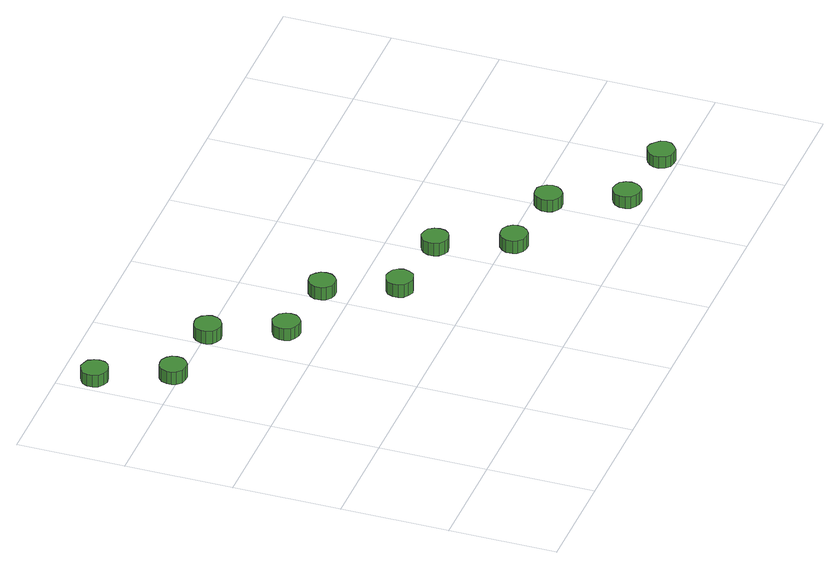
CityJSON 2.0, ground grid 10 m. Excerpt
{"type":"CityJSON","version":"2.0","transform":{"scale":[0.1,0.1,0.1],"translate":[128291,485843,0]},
"CityObjects":{
"tree1":{"type":"SolitaryVegetationObject","attributes":{"function":"something"},"geometry":[{"type":"MultiSurface","lod":"1","boundaries":[[[0,1,2,3,4,5,6,7,8,9,10,11,12,13,14]],[[15,16,17,18,19,20,21,22,23,24,25,26,27,28,29]],[[0,29,28,1]],[[1,28,27,2]],[[2,27,26,3]],[[3,26,25,4]],[[4,25,24,5]],[[5,24,23,6]],[[6,23,22,7]],[[7,22,21,8]],[[8,21,20,9]],[[9,20,19,10]],[[10,19,18,11]],[[11,18,17,12]],[[12,17,16,13]],[[13,16,15,14]],[[14,15,29,0]]]}]},
"tree2":{"type":"SolitaryVegetationObject","attributes":{"function":"something"},"geometry":[{"type":"MultiSurface","lod":"1","boundaries":[[[30,31,32,33,34,35,36,37,38,39,40,41,42,43,44]],[[45,46,47,48,49,50,51,52,53,54,55,56,57,58,59]],[[30,59,58,31]],[[31,58,57,32]],[[32,57,56,33]],[[33,56,55,34]],[[34,55,54,35]],[[35,54,53,36]],[[36,53,52,37]],[[37,52,51,38]],[[38,51,50,39]],[[39,50,49,40]],[[40,49,48,41]],[[41,48,47,42]],[[42,47,46,43]],[[43,46,45,44]],[[44,45,59,30]]]}]},
"tree3":{"type":"SolitaryVegetationObject","attributes":{"function":"something"},"geometry":[{"type":"MultiSurface","lod":"1","boundaries":[[[60,61,62,63,64,65,66,67,68,69,70,71,72,73,74]],[[75,76,77,78,79,80,81,82,83,84,85,86,87,88,89]],[[60,89,88,61]],[[61,88,87,62]],[[62,87,86,63]],[[63,86,85,64]],[[64,85,84,65]],[[65,84,83,66]],[[66,83,82,67]],[[67,82,81,68]],[[68,81,80,69]],[[69,80,79,70]],[[70,79,78,71]],[[71,78,77,72]],[[72,77,76,73]],[[73,76,75,74]],[[74,75,89,60]]]}]},
"tree4":{"type":"SolitaryVegetationObject","attributes":{"function":"something"},"geometry":[{"type":"MultiSurface","lod":"1","boundaries":[[[90,91,92,93,94,95,96,97,98,99,100,101,102,103,104]],[[105,106,107,108,109,110,111,112,113,114,115,116,117,118,119]],[[90,119,118,91]],[[91,118,117,92]],[[92,117,116,93]],[[93,116,115,94]],[[94,115,114,95]],[[95,114,113,96]],[[96,113,112,97]],[[97,112,111,98]],[[98,111,110,99]],[[99,110,109,100]],[[100,109,108,101]],[[101,108,107,102]],[[102,107,106,103]],[[103,106,105,104]],[[104,105,119,90]]]}]},
"tree5":{"type":"SolitaryVegetationObject","attributes":{"function":"something"},"geometry":[{"type":"MultiSurface","lod":"1","boundaries":[[[120,121,122,123,124,125,126,127,128,129,130,131,132,133,134]],[[135,136,137,138,139,140,141,142,143,144,145,146,147,148,149]],[[120,149,148,121]],[[121,148,147,122]],[[122,147,146,123]],[[123,146,145,124]],[[124,145,144,125]],[[125,144,143,126]],[[126,143,142,127]],[[127,142,141,128]],[[128,141,140,129]],[[129,140,139,130]],[[130,139,138,131]],[[131,138,137,132]],[[132,137,136,133]],[[133,136,135,134]],[[134,135,149,120]]]}]},
"tree6":{"type":"SolitaryVegetationObject","attributes":{"function":"something"},"geometry":[{"type":"MultiSurface","lod":"1","boundaries":[[[150,151,152,153,154,155,156,157,158,159,160,161,162,163,164]],[[165,166,167,168,169,170,171,172,173,174,175,176,177,178,179]],[[150,179,178,151]],[[151,178,177,152]],[[152,177,176,153]],[[153,176,175,154]],[[154,175,174,155]],[[155,174,173,156]],[[156,173,172,157]],[[157,172,171,158]],[[158,171,170,159]],[[159,170,169,160]],[[160,169,168,161]],[[161,168,167,162]],[[162,167,166,163]],[[163,166,165,164]],[[164,165,179,150]]]}]},
"tree7":{"type":"SolitaryVegetationObject","attributes":{"function":"something"},"geometry":[{"type":"MultiSurface","lod":"1","boundaries":[[[180,181,182,183,184,185,186,187,188,189,190,191,192,193,194]],[[195,196,197,198,199,200,201,202,203,204,205,206,207,208,209]],[[180,209,208,181]],[[181,208,207,182]],[[182,207,206,183]],[[183,206,205,184]],[[184,205,204,185]],[[185,204,203,186]],[[186,203,202,187]],[[187,202,201,188]],[[188,201,200,189]],[[189,200,199,190]],[[190,199,198,191]],[[191,198,197,192]],[[192,197,196,193]],[[193,196,195,194]],[[194,195,209,180]]]}]},
"tree8":{"type":"SolitaryVegetationObject","attributes":{"function":"something"},"geometry":[{"type":"MultiSurface","lod":"1","boundaries":[[[210,211,212,213,214,215,216,217,218,219,220,221,222,223,224]],[[225,226,227,228,229,230,231,232,233,234,235,236,237,238,239]],[[210,239,238,211]],[[211,238,237,212]],[[212,237,236,213]],[[213,236,235,214]],[[214,235,234,215]],[[215,234,233,216]],[[216,233,232,217]],[[217,232,231,218]],[[218,231,230,219]],[[219,230,229,220]],[[220,229,228,221]],[[221,228,227,222]],[[222,227,226,223]],[[223,226,225,224]],[[224,225,239,210]]]}]},
"tree9":{"type":"SolitaryVegetationObject","attributes":{"function":"something"},"geometry":[{"type":"MultiSurface","lod":"1","boundaries":[[[240,241,242,243,244,245,246,247,248,249,250,251,252,253,254]],[[255,256,257,258,259,260,261,262,263,264,265,266,267,268,269]],[[240,269,268,241]],[[241,268,267,242]],[[242,267,266,243]],[[243,266,265,244]],[[244,265,264,245]],[[245,264,263,246]],[[246,263,262,247]],[[247,262,261,248]],[[248,261,260,249]],[[249,260,259,250]],[[250,259,258,251]],[[251,258,257,252]],[[252,257,256,253]],[[253,256,255,254]],[[254,255,269,240]]]}]},
"tree10":{"type":"SolitaryVegetationObject","attributes":{"function":"something"},"geometry":[{"type":"MultiSurface","lod":"1","boundaries":[[[270,271,272,273,274,275,276,277,278,279,280,281,282,283,284]],[[285,286,287,288,289,290,291,292,293,294,295,296,297,298,299]],[[270,299,298,271]],[[271,298,297,272]],[[272,297,296,273]],[[273,296,295,274]],[[274,295,294,275]],[[275,294,293,276]],[[276,293,292,277]],[[277,292,291,278]],[[278,291,290,279]],[[279,290,289,280]],[[280,289,288,281]],[[281,288,287,282]],[[282,287,286,283]],[[283,286,285,284]],[[284,285,299,270]]]}]},
"tree11":{"type":"SolitaryVegetationObject","attributes":{"function":"something"},"geometry":[{"type":"MultiSurface","lod":"1","boundaries":[[[300,301,302,303,304,305,306,307,308,309,310,311,312,313,314]],[[315,316,317,318,319,320,321,322,323,324,325,326,327,328,329]],[[300,329,328,301]],[[301,328,327,302]],[[302,327,326,303]],[[303,326,325,304]],[[304,325,324,305]],[[305,324,323,306]],[[306,323,322,307]],[[307,322,321,308]],[[308,321,320,309]],[[309,320,319,310]],[[310,319,318,311]],[[311,318,317,312]],[[312,317,316,313]],[[313,316,315,314]],[[314,315,329,300]]]}]}
},
"vertices":[
[27,368,21],[26,373,21],[23,378,21],[18,380,21],[13,381,21],[8,379,21],[4,376,21],[2,371,21],[2,366,21],[4,361,21],[8,358,21],[13,356,21],[18,357,21],[23,359,21],[26,363,21],[26,363,9],[23,359,9],[18,357,9],[13,356,9],[8,358,9],[4,361,9],[2,366,9],[2,371,9],[4,376,9],[8,379,9],[13,381,9],[18,380,9],[23,378,9],[26,373,9],[27,368,9],
[56,306,20],[55,311,20],[52,315,20],[47,318,20],[42,318,20],[37,317,20],[33,313,20],[31,308,20],[31,303,20],[33,299,20],[37,295,20],[42,294,20],[47,294,20],[52,297,20],[55,301,20],[55,301,7],[52,297,7],[47,294,7],[42,294,7],[37,295,7],[33,299,7],[31,303,7],[31,308,7],[33,313,7],[37,317,7],[42,318,7],[47,318,7],[52,315,7],[55,311,7],[56,306,7],
[124,298,21],[123,303,21],[120,307,21],[115,310,21],[110,310,21],[105,309,21],[101,305,21],[99,300,21],[99,295,21],[101,290,21],[105,287,21],[110,285,21],[115,286,21],[120,289,21],[123,293,21],[123,293,8],[120,289,8],[115,286,8],[110,285,8],[105,287,8],[101,290,8],[99,295,8],[99,300,8],[101,305,8],[105,309,8],[110,310,8],[115,310,8],[120,307,8],[123,303,8],[124,298,8],
[153,235,19],[152,240,19],[149,245,19],[144,247,19],[139,248,19],[134,246,19],[130,243,19],[128,238,19],[128,233,19],[130,228,19],[134,225,19],[139,223,19],[144,223,19],[149,226,19],[152,230,19],[152,230,7],[149,226,7],[144,223,7],[139,223,7],[134,225,7],[130,228,7],[128,233,7],[128,238,7],[130,243,7],[134,246,7],[139,248,7],[144,247,7],[149,245,7],[152,240,7],[153,235,7],
[220,226,21],[219,231,21],[216,235,21],[212,238,21],[206,238,21],[202,237,21],[198,233,21],[196,229,21],[196,223,21],[198,219,21],[202,215,21],[206,214,21],[212,214,21],[216,217,21],[219,221,21],[219,221,8],[216,217,8],[212,214,8],[206,214,8],[202,215,8],[198,219,8],[196,223,8],[196,229,8],[198,233,8],[202,237,8],[206,238,8],[212,238,8],[216,235,8],[219,231,8],[220,226,8],
[250,165,19],[249,170,19],[246,174,19],[241,176,19],[236,177,19],[231,175,19],[227,172,19],[225,167,19],[225,162,19],[227,157,19],[231,154,19],[236,152,19],[241,153,19],[246,155,19],[249,160,19],[249,160,6],[246,155,6],[241,153,6],[236,152,6],[231,154,6],[227,157,6],[225,162,6],[225,167,6],[227,172,6],[231,175,6],[236,177,6],[241,176,6],[246,174,6],[249,170,6],[250,165,6],
[317,155,21],[316,160,21],[313,165,21],[309,167,21],[303,168,21],[299,166,21],[295,163,21],[293,158,21],[293,153,21],[295,148,21],[299,145,21],[303,143,21],[309,144,21],[313,146,21],[316,150,21],[316,150,8],[313,146,8],[309,144,8],[303,143,8],[299,145,8],[295,148,8],[293,153,8],[293,158,8],[295,163,8],[299,166,8],[303,168,8],[309,167,8],[313,165,8],[316,160,8],[317,155,8],
[347,93,19],[346,98,19],[343,102,19],[338,105,19],[333,105,19],[328,104,19],[324,100,19],[322,96,19],[322,90,19],[324,86,19],[328,82,19],[333,81,19],[338,81,19],[343,84,19],[346,88,19],[346,88,6],[343,84,6],[338,81,6],[333,81,6],[328,82,6],[324,86,6],[322,90,6],[322,96,6],[324,100,6],[328,104,6],[333,105,6],[338,105,6],[343,102,6],[346,98,6],[347,93,6],
[414,85,20],[413,90,20],[410,94,20],[406,97,20],[400,97,20],[396,96,20],[392,92,20],[390,87,20],[390,82,20],[392,77,20],[396,74,20],[400,72,20],[406,73,20],[410,76,20],[413,80,20],[413,80,8],[410,76,8],[406,73,8],[400,72,8],[396,74,8],[392,77,8],[390,82,8],[390,87,8],[392,92,8],[396,96,8],[400,97,8],[406,97,8],[410,94,8],[413,90,8],[414,85,8],
[443,22,19],[442,27,19],[439,32,19],[435,34,19],[429,35,19],[425,33,19],[421,30,19],[419,25,19],[419,20,19],[421,15,19],[425,12,19],[429,10,19],[435,10,19],[439,13,19],[442,17,19],[442,17,7],[439,13,7],[435,10,7],[429,10,7],[425,12,7],[421,15,7],[419,20,7],[419,25,7],[421,30,7],[425,33,7],[429,35,7],[435,34,7],[439,32,7],[442,27,7],[443,22,7],
[511,14,20],[510,19,20],[506,23,20],[502,26,20],[497,27,20],[492,25,20],[488,21,20],[486,17,20],[486,12,20],[488,7,20],[492,3,20],[497,2,20],[502,2,20],[506,5,20],[510,9,20],[510,9,8],[506,5,8],[502,2,8],[497,2,8],[492,3,8],[488,7,8],[486,12,8],[486,17,8],[488,21,8],[492,25,8],[497,27,8],[502,26,8],[506,23,8],[510,19,8],[511,14,8]
]}
